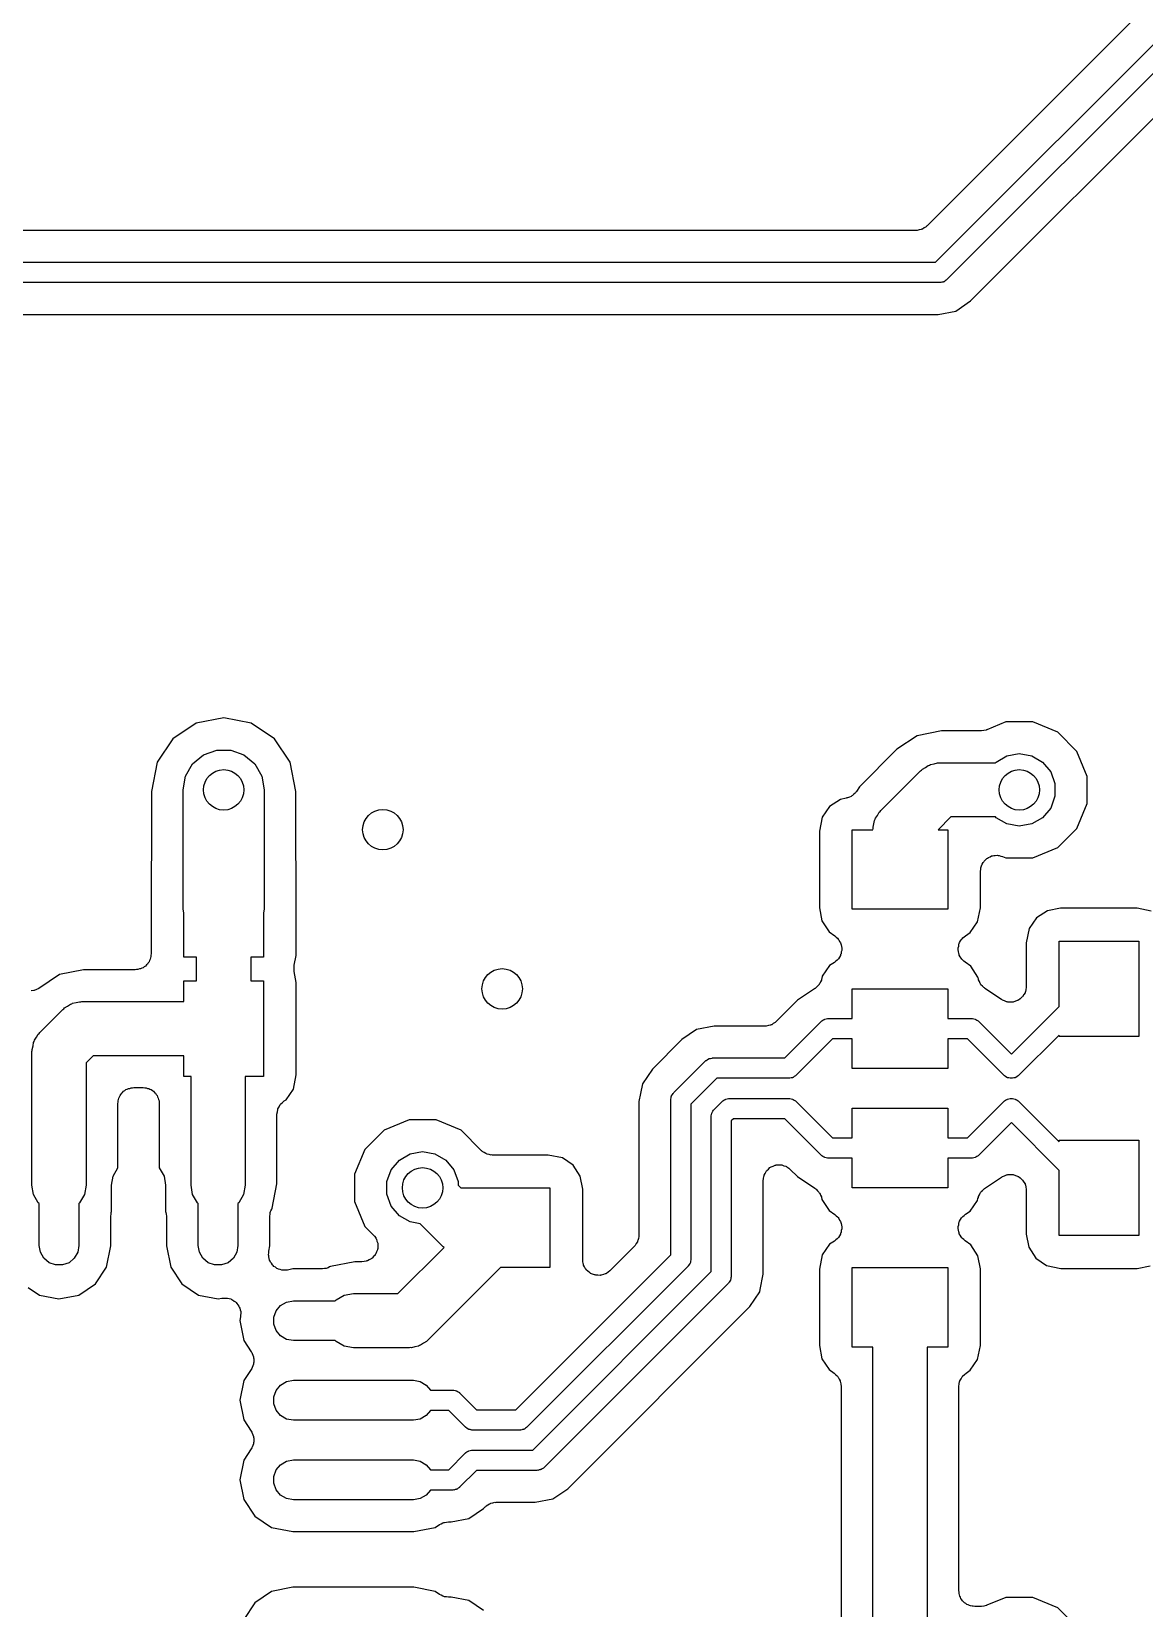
# Model space of a CAD drawing. Extents: x 85 to 210, y -138 to -65.
# Drawn here: x 155.04 to 162.04, y -122.14 to -112.24 of the extents above; entities that cross this region are included whole.
import ezdxf

# ---------------------------------------------------------------- set-up
doc = ezdxf.new("R2010")
doc.units = 0
doc.header["$MEASUREMENT"] = 0
doc.layers.add('BLACK', color=7, linetype='CONTINUOUS')

msp = doc.modelspace()

# ---------------------------------------------------------------- linework, layer by layer
at = {"layer": 'Black'}
for p, q in [((160.724, -113.686), (166.205, -108.205)), ((166.276, -108.313), (160.795, -113.795)), ((160.943, -113.929), (166.33, -108.543)), ((165.451, -108.677), (160.67, -113.457)), ((160.599, -113.486), (140.01, -113.486)), ((160.604, -113.486), (160.599, -113.486)), ((160.608, -113.486), (160.604, -113.486)), ((160.621, -113.483), (160.608, -113.486)), ((160.634, -113.48), (160.621, -113.483)), ((160.637, -113.478), (160.634, -113.48)), ((160.642, -113.477), (160.637, -113.478)), ((160.652, -113.47), (160.642, -113.477)), ((160.664, -113.463), (160.652, -113.47)), ((160.667, -113.46), (160.664, -113.463)), ((160.67, -113.457), (160.667, -113.46)), ((140, -113.686), (160.724, -113.686)), ((160.75, -113.813), (140.026, -113.813)), ((160.753, -113.813), (160.75, -113.813)), ((160.756, -113.813), (160.753, -113.813)), ((160.764, -113.811), (160.756, -113.813)), ((160.772, -113.81), (160.764, -113.811)), ((160.774, -113.808), (160.772, -113.81)), ((160.777, -113.808), (160.774, -113.808)), ((160.784, -113.803), (160.777, -113.808)), ((160.791, -113.799), (160.784, -113.803)), ((160.793, -113.797), (160.791, -113.799)), ((160.795, -113.795), (160.793, -113.797)), ((160.74, -114.013), (160.85, -113.992)), ((160.85, -113.992), (160.943, -113.929)), ((140.151, -114.013), (160.74, -114.013)), ((156.077, -116.582), (155.93, -116.68)), ((156.25, -116.548), (156.077, -116.582)), ((156.423, -116.582), (156.25, -116.548)), ((156.57, -116.68), (156.423, -116.582)), ((161.165, -116.573), (161.046, -116.622)), ((161.335, -116.573), (161.165, -116.573)), ((161.492, -116.638), (161.335, -116.573)), ((155.93, -116.68), (155.832, -116.827)), ((156.668, -116.827), (156.57, -116.68)), ((160.609, -116.66), (160.481, -116.745)), ((160.76, -116.63), (160.609, -116.66)), ((161.007, -116.63), (160.76, -116.63)), ((161.01, -116.63), (161.007, -116.63)), ((161.012, -116.63), (161.01, -116.63)), ((161.027, -116.627), (161.012, -116.63)), ((161.042, -116.624), (161.027, -116.627)), ((161.044, -116.623), (161.042, -116.624)), ((161.046, -116.622), (161.044, -116.623)), ((161.612, -116.758), (161.492, -116.638)), ((156.055, -116.837), (156.123, -116.78)), ((156.123, -116.78), (156.206, -116.75)), ((156.206, -116.75), (156.294, -116.75)), ((156.294, -116.75), (156.377, -116.78)), ((156.377, -116.78), (156.445, -116.837)), ((160.481, -116.745), (160.245, -116.981)), ((161.172, -116.786), (161.25, -116.772)), ((161.25, -116.772), (161.328, -116.786)), ((161.677, -116.915), (161.612, -116.758)), ((155.832, -116.827), (155.796, -117.01)), ((156.011, -116.913), (156.055, -116.837)), ((156.445, -116.837), (156.489, -116.913)), ((156.704, -117.01), (156.668, -116.827)), ((160.38, -117.13), (160.63, -116.88)), ((160.63, -116.88), (160.636, -116.876)), ((160.636, -116.876), (160.641, -116.87)), ((160.641, -116.87), (160.66, -116.859)), ((160.66, -116.859), (160.678, -116.846)), ((160.678, -116.846), (160.685, -116.844)), ((160.685, -116.844), (160.692, -116.84)), ((160.692, -116.84), (160.714, -116.836)), ((160.714, -116.836), (160.735, -116.831)), ((160.735, -116.831), (160.743, -116.831)), ((160.743, -116.831), (160.75, -116.83)), ((160.75, -116.83), (161.1, -116.83)), ((161.1, -116.83), (161.104, -116.825)), ((161.104, -116.825), (161.172, -116.786)), ((161.328, -116.786), (161.396, -116.825)), ((161.396, -116.825), (161.447, -116.886)), ((155.996, -117), (156.011, -116.913)), ((156.489, -116.913), (156.504, -117)), ((160.245, -116.981), (160.226, -117.01)), ((161.447, -116.886), (161.474, -116.96)), ((161.474, -116.96), (161.474, -117.04)), ((161.677, -117.085), (161.677, -116.915)), ((155.796, -117.01), (155.796, -117.441)), ((155.996, -117.75), (155.996, -117)), ((156.504, -117), (156.504, -117.75)), ((156.704, -117.44), (156.704, -117.01)), ((160.127, -117.06), (160.058, -117.104)), ((160.161, -117.053), (160.127, -117.06)), ((160.166, -117.051), (160.161, -117.053)), ((160.171, -117.051), (160.166, -117.051)), ((160.182, -117.045), (160.171, -117.051)), ((160.194, -117.041), (160.182, -117.045)), ((160.198, -117.038), (160.194, -117.041)), ((160.202, -117.036), (160.198, -117.038)), ((160.211, -117.026), (160.202, -117.036)), ((160.22, -117.018), (160.211, -117.026)), ((160.223, -117.014), (160.22, -117.018)), ((160.226, -117.01), (160.223, -117.014)), ((161.474, -117.04), (161.447, -117.114)), ((160.012, -117.171), (159.994, -117.26)), ((160.058, -117.104), (160.012, -117.171)), ((160.344, -117.185), (160.346, -117.178)), ((160.346, -117.178), (160.359, -117.16)), ((160.359, -117.16), (160.37, -117.141)), ((160.37, -117.141), (160.376, -117.136)), ((160.376, -117.136), (160.38, -117.13)), ((160.82, -117.17), (160.74, -117.25)), ((161.1, -117.17), (160.82, -117.17)), ((161.104, -117.175), (161.1, -117.17)), ((161.172, -117.214), (161.104, -117.175)), ((161.396, -117.175), (161.328, -117.214)), ((161.447, -117.114), (161.396, -117.175)), ((161.612, -117.242), (161.677, -117.085)), ((159.994, -117.26), (159.994, -117.741)), ((160.2, -117.75), (160.2, -117.25)), ((160.2, -117.25), (160.33, -117.25)), ((160.33, -117.25), (160.331, -117.243)), ((160.331, -117.235), (160.336, -117.214)), ((160.331, -117.243), (160.331, -117.235)), ((160.336, -117.214), (160.34, -117.192)), ((160.34, -117.192), (160.344, -117.185)), ((160.74, -117.25), (160.8, -117.25)), ((160.8, -117.25), (160.8, -117.75)), ((161.25, -117.228), (161.172, -117.214)), ((161.328, -117.214), (161.25, -117.228)), ((161.492, -117.362), (161.612, -117.242)), ((161.335, -117.427), (161.492, -117.362)), ((155.796, -117.441), (155.794, -117.451)), ((155.794, -117.451), (155.794, -117.456)), ((155.794, -117.456), (155.794, -118.03)), ((156.706, -117.449), (156.704, -117.44)), ((156.706, -117.459), (156.706, -117.449)), ((156.706, -118.04), (156.706, -117.459)), ((156.706, -117.459), (156.706, -117.459)), ((161.011, -117.483), (161.012, -117.477)), ((161.012, -117.477), (161.017, -117.467)), ((161.017, -117.467), (161.022, -117.457)), ((161.022, -117.457), (161.026, -117.452)), ((161.026, -117.452), (161.029, -117.447)), ((161.029, -117.447), (161.038, -117.439)), ((161.038, -117.439), (161.045, -117.431)), ((161.045, -117.431), (161.051, -117.428)), ((161.051, -117.428), (161.056, -117.424)), ((161.056, -117.424), (161.066, -117.42)), ((161.066, -117.42), (161.076, -117.415)), ((161.076, -117.415), (161.082, -117.415)), ((161.082, -117.415), (161.089, -117.412)), ((161.089, -117.412), (161.099, -117.412)), ((161.099, -117.412), (161.11, -117.411)), ((161.11, -117.411), (161.117, -117.412)), ((161.117, -117.412), (161.123, -117.412)), ((161.123, -117.412), (161.134, -117.416)), ((161.134, -117.416), (161.144, -117.418)), ((161.144, -117.418), (161.165, -117.427)), ((161.165, -117.427), (161.335, -117.427)), ((161.006, -117.511), (161.008, -117.5)), ((161.006, -117.74), (161.006, -117.511)), ((161.008, -117.489), (161.011, -117.483)), ((161.008, -117.5), (161.008, -117.489)), ((156, -117.773), (155.996, -117.75)), ((156, -118.05), (156, -117.773)), ((156.504, -117.75), (156.5, -117.773)), ((156.5, -117.773), (156.5, -118.05)), ((159.994, -117.741), (160.01, -117.823)), ((160.8, -117.75), (160.2, -117.75)), ((160.988, -117.829), (161.006, -117.74)), ((161.427, -117.76), (161.358, -117.804)), ((161.509, -117.744), (161.427, -117.76)), ((161.99, -117.744), (161.509, -117.744)), ((162.079, -117.762), (161.99, -117.744)), ((160.01, -117.823), (160.054, -117.892)), ((160.942, -117.896), (160.988, -117.829)), ((161.312, -117.871), (161.294, -117.96)), ((161.358, -117.804), (161.312, -117.871)), ((160.054, -117.892), (160.091, -117.917)), ((160.091, -117.917), (160.099, -117.925)), ((160.099, -117.925), (160.108, -117.932)), ((160.108, -117.932), (160.111, -117.937)), ((160.111, -117.937), (160.116, -117.942)), ((160.116, -117.942), (160.121, -117.952)), ((160.121, -117.952), (160.127, -117.961)), ((160.127, -117.961), (160.128, -117.967)), ((160.128, -117.967), (160.131, -117.973)), ((160.131, -117.973), (160.132, -117.984)), ((160.869, -117.982), (160.87, -117.97)), ((160.87, -117.97), (160.873, -117.965)), ((160.873, -117.965), (160.874, -117.959)), ((160.874, -117.959), (160.881, -117.949)), ((160.881, -117.949), (160.886, -117.939)), ((160.886, -117.939), (160.89, -117.935)), ((160.89, -117.935), (160.894, -117.93)), ((160.894, -117.93), (160.903, -117.924)), ((160.903, -117.924), (160.911, -117.916)), ((160.911, -117.916), (160.942, -117.896)), ((161.294, -117.96), (161.294, -118.234)), ((161.5, -118.36), (161.5, -117.95)), ((161.5, -117.95), (162, -117.95)), ((162, -117.95), (162, -118.55)), ((155.784, -118.072), (155.781, -118.08)), ((155.788, -118.064), (155.784, -118.072)), ((155.79, -118.056), (155.788, -118.064)), ((155.793, -118.047), (155.79, -118.056)), ((155.794, -118.03), (155.793, -118.039)), ((155.793, -118.039), (155.793, -118.047)), ((156.08, -118.05), (156, -118.05)), ((156.08, -118.2), (156.08, -118.05)), ((156.5, -118.05), (156.42, -118.05)), ((156.42, -118.05), (156.42, -118.2)), ((156.693, -118.102), (156.706, -118.04)), ((160.106, -118.07), (160.097, -118.076)), ((160.11, -118.065), (160.106, -118.07)), ((160.114, -118.061), (160.11, -118.065)), ((160.119, -118.051), (160.114, -118.061)), ((160.126, -118.041), (160.119, -118.051)), ((160.127, -118.035), (160.126, -118.041)), ((160.13, -118.03), (160.127, -118.035)), ((160.131, -118.018), (160.13, -118.03)), ((160.134, -118.008), (160.131, -118.018)), ((160.132, -117.984), (160.134, -117.995)), ((160.134, -117.995), (160.134, -118.001)), ((160.134, -118.001), (160.134, -118.008)), ((160.866, -117.992), (160.869, -117.982)), ((160.866, -117.999), (160.866, -117.992)), ((160.866, -118.005), (160.866, -117.999)), ((160.868, -118.016), (160.866, -118.005)), ((160.869, -118.027), (160.868, -118.016)), ((160.872, -118.033), (160.869, -118.027)), ((160.873, -118.039), (160.872, -118.033)), ((160.879, -118.048), (160.873, -118.039)), ((160.884, -118.058), (160.879, -118.048)), ((160.889, -118.063), (160.884, -118.058)), ((160.892, -118.068), (160.889, -118.063)), ((160.901, -118.075), (160.892, -118.068)), ((155.219, -118.16), (155.088, -118.247)), ((155.369, -118.13), (155.219, -118.16)), ((155.694, -118.13), (155.369, -118.13)), ((155.703, -118.128), (155.694, -118.13)), ((155.711, -118.128), (155.703, -118.128)), ((155.72, -118.125), (155.711, -118.128)), ((155.728, -118.124), (155.72, -118.125)), ((155.736, -118.12), (155.728, -118.124)), ((155.744, -118.117), (155.736, -118.12)), ((155.751, -118.111), (155.744, -118.117)), ((155.758, -118.107), (155.751, -118.111)), ((155.764, -118.1), (155.758, -118.107)), ((155.771, -118.094), (155.764, -118.1)), ((155.775, -118.087), (155.771, -118.094)), ((155.781, -118.08), (155.775, -118.087)), ((156.692, -118.137), (156.693, -118.122)), ((156.693, -118.139), (156.692, -118.137)), ((156.693, -118.104), (156.693, -118.102)), ((156.693, -118.106), (156.693, -118.104)), ((156.693, -118.122), (156.693, -118.106)), ((156.693, -118.141), (156.693, -118.139)), ((156.706, -118.209), (156.693, -118.141)), ((160.012, -118.171), (160.01, -118.184)), ((160.058, -118.104), (160.012, -118.171)), ((160.089, -118.084), (160.058, -118.104)), ((160.097, -118.076), (160.089, -118.084)), ((160.909, -118.083), (160.901, -118.075)), ((160.946, -118.108), (160.909, -118.083)), ((160.99, -118.177), (160.946, -118.108)), ((155.057, -118.261), (155.04, -118.262)), ((155.058, -118.261), (155.057, -118.261)), ((155.059, -118.26), (155.058, -118.261)), ((155.073, -118.254), (155.059, -118.26)), ((155.088, -118.247), (155.073, -118.254)), ((156, -118.33), (156, -118.2)), ((156, -118.2), (156.08, -118.2)), ((156.42, -118.2), (156.5, -118.2)), ((156.5, -118.2), (156.5, -118.8)), ((156.706, -118.79), (156.706, -118.209)), ((159.963, -118.25), (159.857, -118.321)), ((159.964, -118.249), (159.963, -118.25)), ((159.963, -118.25), (159.963, -118.25)), ((159.966, -118.247), (159.964, -118.249)), ((159.969, -118.245), (159.966, -118.247)), ((159.974, -118.242), (159.969, -118.245)), ((159.981, -118.234), (159.974, -118.242)), ((159.989, -118.227), (159.981, -118.234)), ((159.991, -118.224), (159.989, -118.227)), ((159.992, -118.223), (159.991, -118.224)), ((159.993, -118.221), (159.992, -118.223)), ((159.997, -118.216), (159.993, -118.221)), ((160.001, -118.206), (159.997, -118.216)), ((160.006, -118.196), (160.001, -118.206)), ((160.007, -118.192), (160.006, -118.196)), ((160.01, -118.184), (160.007, -118.19)), ((160.007, -118.19), (160.007, -118.191)), ((160.007, -118.191), (160.007, -118.192)), ((160.007, -118.192), (160.007, -118.192)), ((160.2, -118.436), (160.2, -118.25)), ((160.2, -118.25), (160.8, -118.25)), ((160.8, -118.25), (160.8, -118.436)), ((160.992, -118.183), (160.99, -118.177)), ((160.993, -118.188), (160.992, -118.183)), ((160.994, -118.193), (160.993, -118.188)), ((160.999, -118.204), (160.994, -118.193)), ((161.004, -118.216), (160.999, -118.204)), ((161.007, -118.219), (161.004, -118.216)), ((161.009, -118.224), (161.007, -118.219)), ((161.018, -118.232), (161.009, -118.224)), ((161.026, -118.242), (161.018, -118.232)), ((161.031, -118.244), (161.026, -118.242)), ((161.034, -118.248), (161.031, -118.244)), ((161.139, -118.317), (161.034, -118.248)), ((161.288, -118.269), (161.286, -118.271)), ((161.286, -118.271), (161.286, -118.275)), ((161.291, -118.255), (161.288, -118.269)), ((161.294, -118.241), (161.291, -118.255)), ((161.294, -118.234), (161.294, -118.238)), ((161.294, -118.238), (161.294, -118.241)), ((155.245, -118.376), (155.25, -118.37)), ((155.25, -118.37), (155.269, -118.359)), ((155.269, -118.359), (155.288, -118.346)), ((155.288, -118.346), (155.295, -118.344)), ((155.295, -118.344), (155.301, -118.34)), ((155.301, -118.34), (155.323, -118.336)), ((155.323, -118.336), (155.345, -118.331)), ((155.345, -118.331), (155.352, -118.331)), ((155.352, -118.331), (155.359, -118.33)), ((155.359, -118.33), (155.66, -118.33)), ((155.66, -118.33), (156, -118.33)), ((159.857, -118.321), (159.722, -118.455)), ((161.142, -118.319), (161.139, -118.317)), ((161.144, -118.321), (161.142, -118.319)), ((161.157, -118.326), (161.144, -118.321)), ((161.17, -118.331), (161.157, -118.326)), ((161.174, -118.332), (161.17, -118.331)), ((161.177, -118.333), (161.174, -118.332)), ((161.191, -118.333), (161.177, -118.333)), ((161.205, -118.334), (161.191, -118.333)), ((161.2, -118.66), (161.5, -118.36)), ((161.208, -118.333), (161.205, -118.334)), ((161.211, -118.333), (161.208, -118.333)), ((161.225, -118.328), (161.211, -118.333)), ((161.238, -118.324), (161.225, -118.328)), ((161.241, -118.322), (161.238, -118.324)), ((161.244, -118.321), (161.241, -118.322)), ((161.255, -118.312), (161.244, -118.321)), ((161.266, -118.303), (161.255, -118.312)), ((161.268, -118.301), (161.266, -118.303)), ((161.271, -118.299), (161.268, -118.301)), ((161.278, -118.286), (161.271, -118.299)), ((161.286, -118.275), (161.278, -118.286)), ((155.095, -118.524), (155.239, -118.38)), ((155.239, -118.38), (155.245, -118.376)), ((159.704, -118.468), (159.694, -118.475)), ((159.716, -118.461), (159.704, -118.468)), ((159.719, -118.458), (159.716, -118.461)), ((159.722, -118.455), (159.719, -118.458)), ((159.776, -118.684), (160.005, -118.455)), ((160.005, -118.455), (160.007, -118.453)), ((160.007, -118.453), (160.009, -118.451)), ((160.009, -118.451), (160.016, -118.447)), ((160.016, -118.447), (160.023, -118.442)), ((160.023, -118.442), (160.026, -118.442)), ((160.026, -118.442), (160.028, -118.44)), ((160.028, -118.44), (160.036, -118.439)), ((160.036, -118.439), (160.044, -118.437)), ((160.044, -118.437), (160.047, -118.437)), ((160.047, -118.437), (160.05, -118.436)), ((160.05, -118.436), (160.2, -118.436)), ((160.8, -118.436), (160.95, -118.436)), ((160.95, -118.436), (160.953, -118.437)), ((160.953, -118.437), (160.956, -118.437)), ((160.956, -118.437), (160.964, -118.439)), ((160.964, -118.439), (160.972, -118.44)), ((160.972, -118.44), (160.974, -118.442)), ((160.974, -118.442), (160.977, -118.442)), ((160.977, -118.442), (160.984, -118.447)), ((160.984, -118.447), (160.991, -118.451)), ((160.991, -118.451), (160.993, -118.453)), ((160.993, -118.453), (160.995, -118.455)), ((160.995, -118.455), (161.2, -118.66)), ((155.061, -118.573), (155.074, -118.554)), ((155.074, -118.554), (155.085, -118.535)), ((155.085, -118.535), (155.091, -118.53)), ((155.091, -118.53), (155.095, -118.524)), ((159.222, -118.506), (159.129, -118.569)), ((159.332, -118.484), (159.222, -118.506)), ((159.651, -118.484), (159.332, -118.484)), ((159.656, -118.484), (159.651, -118.484)), ((159.66, -118.484), (159.656, -118.484)), ((159.673, -118.481), (159.66, -118.484)), ((159.686, -118.478), (159.673, -118.481)), ((159.689, -118.476), (159.686, -118.478)), ((159.694, -118.475), (159.689, -118.476)), ((160.076, -118.563), (159.847, -118.793)), ((160.2, -118.563), (160.076, -118.563)), ((160.2, -118.75), (160.2, -118.563)), ((160.924, -118.563), (160.8, -118.563)), ((160.8, -118.563), (160.8, -118.75)), ((161.153, -118.793), (160.924, -118.563)), ((161.5, -118.54), (161.247, -118.793)), ((161.5, -118.55), (161.5, -118.54)), ((162, -118.55), (161.5, -118.55)), ((155.045, -118.644), (155.046, -118.637)), ((155.045, -119.484), (155.045, -118.644)), ((155.046, -118.63), (155.052, -118.608)), ((155.046, -118.637), (155.046, -118.63)), ((155.052, -118.608), (155.055, -118.586)), ((155.055, -118.586), (155.059, -118.58)), ((155.059, -118.58), (155.061, -118.573)), ((159.129, -118.569), (158.944, -118.754)), ((155.43, -118.67), (155.385, -118.715)), ((155.385, -118.715), (155.385, -119.484)), ((155.66, -118.67), (155.43, -118.67)), ((156, -118.67), (155.66, -118.67)), ((156, -118.8), (156, -118.67)), ((158.944, -118.754), (158.881, -118.847)), ((159.078, -118.902), (159.277, -118.703)), ((159.277, -118.703), (159.28, -118.701)), ((159.28, -118.701), (159.282, -118.699)), ((159.282, -118.699), (159.289, -118.695)), ((159.289, -118.695), (159.296, -118.69)), ((159.296, -118.69), (159.298, -118.69)), ((159.298, -118.69), (159.301, -118.688)), ((159.301, -118.688), (159.309, -118.687)), ((159.309, -118.687), (159.317, -118.685)), ((159.317, -118.685), (159.32, -118.685)), ((159.32, -118.685), (159.322, -118.684)), ((159.322, -118.684), (159.776, -118.684)), ((160.8, -118.75), (160.2, -118.75)), ((156.045, -118.8), (156, -118.8)), ((156.045, -119.484), (156.045, -118.8)), ((156.5, -118.8), (156.385, -118.8)), ((156.385, -118.8), (156.385, -119.484)), ((156.688, -118.879), (156.706, -118.79)), ((158.881, -118.847), (158.869, -118.908)), ((159.349, -118.811), (159.186, -118.974)), ((159.802, -118.811), (159.349, -118.811)), ((159.805, -118.811), (159.802, -118.811)), ((159.808, -118.811), (159.805, -118.811)), ((159.816, -118.809), (159.808, -118.811)), ((159.824, -118.808), (159.816, -118.809)), ((159.826, -118.806), (159.824, -118.808)), ((159.829, -118.806), (159.826, -118.806)), ((159.836, -118.801), (159.829, -118.806)), ((159.843, -118.797), (159.836, -118.801)), ((159.845, -118.795), (159.843, -118.797)), ((159.847, -118.793), (159.845, -118.795)), ((161.155, -118.795), (161.153, -118.793)), ((161.157, -118.797), (161.155, -118.795)), ((161.164, -118.801), (161.157, -118.797)), ((161.171, -118.806), (161.164, -118.801)), ((161.174, -118.806), (161.171, -118.806)), ((161.176, -118.808), (161.174, -118.806)), ((161.184, -118.809), (161.176, -118.808)), ((161.192, -118.811), (161.184, -118.809)), ((161.195, -118.811), (161.192, -118.811)), ((161.198, -118.811), (161.195, -118.811)), ((161.202, -118.811), (161.198, -118.811)), ((161.205, -118.811), (161.202, -118.811)), ((161.208, -118.811), (161.205, -118.811)), ((161.216, -118.809), (161.208, -118.811)), ((161.224, -118.808), (161.216, -118.809)), ((161.226, -118.806), (161.224, -118.808)), ((161.229, -118.806), (161.226, -118.806)), ((161.236, -118.801), (161.229, -118.806)), ((161.243, -118.797), (161.236, -118.801)), ((161.245, -118.795), (161.243, -118.797)), ((161.247, -118.793), (161.245, -118.795)), ((155.585, -118.97), (155.587, -118.961)), ((155.587, -118.953), (155.59, -118.944)), ((155.587, -118.961), (155.587, -118.953)), ((155.59, -118.944), (155.591, -118.936)), ((155.591, -118.936), (155.596, -118.928)), ((155.596, -118.928), (155.599, -118.92)), ((155.599, -118.92), (155.604, -118.913)), ((155.604, -118.913), (155.609, -118.906)), ((155.609, -118.906), (155.615, -118.9)), ((155.615, -118.9), (155.621, -118.893)), ((155.621, -118.893), (155.628, -118.889)), ((155.628, -118.889), (155.635, -118.883)), ((155.635, -118.883), (155.643, -118.88)), ((155.643, -118.88), (155.651, -118.876)), ((155.651, -118.876), (155.66, -118.875)), ((155.66, -118.875), (155.668, -118.872)), ((155.668, -118.872), (155.677, -118.872)), ((155.677, -118.872), (155.685, -118.87)), ((155.685, -118.87), (155.745, -118.87)), ((155.745, -118.87), (155.754, -118.872)), ((155.754, -118.872), (155.762, -118.872)), ((155.762, -118.872), (155.771, -118.875)), ((155.771, -118.875), (155.779, -118.876)), ((155.779, -118.876), (155.787, -118.88)), ((155.787, -118.88), (155.795, -118.883)), ((155.795, -118.883), (155.802, -118.889)), ((155.802, -118.889), (155.809, -118.893)), ((155.809, -118.893), (155.815, -118.9)), ((155.815, -118.9), (155.822, -118.906)), ((155.822, -118.906), (155.826, -118.913)), ((155.826, -118.913), (155.832, -118.92)), ((155.832, -118.92), (155.835, -118.928)), ((155.835, -118.928), (155.839, -118.936)), ((155.839, -118.936), (155.841, -118.944)), ((155.841, -118.944), (155.844, -118.953)), ((155.844, -118.953), (155.844, -118.961)), ((155.844, -118.961), (155.845, -118.97)), ((156.609, -118.973), (156.62, -118.963)), ((156.62, -118.963), (156.631, -118.953)), ((156.631, -118.953), (156.642, -118.946)), ((156.642, -118.946), (156.688, -118.879)), ((158.869, -118.908), (158.859, -118.957)), ((158.859, -118.957), (158.859, -119.797)), ((159.059, -118.947), (159.06, -118.945)), ((159.059, -119.921), (159.059, -118.947)), ((159.06, -118.942), (159.062, -118.934)), ((159.06, -118.945), (159.06, -118.942)), ((159.062, -118.934), (159.063, -118.926)), ((159.063, -118.926), (159.065, -118.923)), ((159.065, -118.921), (159.07, -118.914)), ((159.065, -118.923), (159.065, -118.921)), ((159.07, -118.914), (159.074, -118.907)), ((159.074, -118.907), (159.076, -118.905)), ((159.076, -118.905), (159.078, -118.902)), ((159.332, -119.008), (159.383, -118.957)), ((159.383, -118.957), (159.385, -118.955)), ((159.385, -118.955), (159.387, -118.953)), ((159.387, -118.953), (159.394, -118.949)), ((159.394, -118.949), (159.401, -118.944)), ((159.401, -118.944), (159.403, -118.944)), ((159.403, -118.944), (159.406, -118.942)), ((159.406, -118.942), (159.414, -118.941)), ((159.414, -118.941), (159.422, -118.939)), ((159.422, -118.939), (159.425, -118.939)), ((159.425, -118.939), (159.428, -118.938)), ((159.428, -118.938), (159.802, -118.938)), ((159.802, -118.938), (159.805, -118.939)), ((159.805, -118.939), (159.808, -118.939)), ((159.808, -118.939), (159.816, -118.941)), ((159.816, -118.941), (159.824, -118.942)), ((159.824, -118.942), (159.826, -118.944)), ((159.826, -118.944), (159.829, -118.944)), ((159.829, -118.944), (159.836, -118.949)), ((159.836, -118.949), (159.843, -118.953)), ((159.843, -118.953), (159.845, -118.955)), ((159.845, -118.955), (159.847, -118.957)), ((159.847, -118.957), (160.076, -119.186)), ((160.924, -119.186), (161.153, -118.957)), ((161.153, -118.957), (161.155, -118.955)), ((161.155, -118.955), (161.157, -118.953)), ((161.157, -118.953), (161.164, -118.949)), ((161.164, -118.949), (161.171, -118.944)), ((161.171, -118.944), (161.174, -118.944)), ((161.174, -118.944), (161.176, -118.942)), ((161.176, -118.942), (161.184, -118.941)), ((161.184, -118.941), (161.192, -118.939)), ((161.192, -118.939), (161.195, -118.939)), ((161.195, -118.939), (161.198, -118.938)), ((161.198, -118.938), (161.202, -118.938)), ((161.202, -118.938), (161.205, -118.939)), ((161.205, -118.939), (161.208, -118.939)), ((161.208, -118.939), (161.216, -118.941)), ((161.216, -118.941), (161.224, -118.942)), ((161.224, -118.942), (161.226, -118.944)), ((161.226, -118.944), (161.229, -118.944)), ((161.229, -118.944), (161.236, -118.949)), ((161.236, -118.949), (161.243, -118.953)), ((161.243, -118.953), (161.245, -118.955)), ((161.245, -118.955), (161.247, -118.957)), ((161.247, -118.957), (161.5, -119.21)), ((155.585, -119.375), (155.585, -118.97)), ((155.845, -118.97), (155.845, -119.375)), ((156.585, -119.037), (156.588, -119.023)), ((156.585, -119.475), (156.585, -119.037)), ((156.588, -119.023), (156.59, -119.008)), ((156.59, -119.008), (156.591, -119.006)), ((156.591, -119.003), (156.599, -118.99)), ((156.591, -119.006), (156.591, -119.003)), ((156.599, -118.99), (156.606, -118.977)), ((156.606, -118.977), (156.607, -118.975)), ((156.607, -118.975), (156.609, -118.973)), ((159.186, -118.974), (159.186, -119.947)), ((159.314, -119.047), (159.316, -119.039)), ((159.314, -119.05), (159.314, -119.047)), ((159.314, -119.053), (159.314, -119.05)), ((159.314, -120.026), (159.314, -119.053)), ((159.316, -119.039), (159.317, -119.031)), ((159.317, -119.031), (159.319, -119.028)), ((159.319, -119.026), (159.324, -119.019)), ((159.319, -119.028), (159.319, -119.026)), ((159.324, -119.019), (159.328, -119.012)), ((159.328, -119.012), (159.33, -119.01)), ((159.33, -119.01), (159.332, -119.008)), ((160.2, -119.186), (160.2, -119)), ((160.2, -119), (160.8, -119)), ((160.8, -119), (160.8, -119.186)), ((157.258, -119.138), (157.138, -119.258)), ((157.415, -119.073), (157.258, -119.138)), ((157.585, -119.073), (157.415, -119.073)), ((157.742, -119.138), (157.585, -119.073)), ((157.869, -119.265), (157.742, -119.138)), ((159.454, -119.066), (159.44, -119.079)), ((159.44, -119.079), (159.44, -120.053)), ((159.776, -119.066), (159.454, -119.066)), ((160.005, -119.295), (159.776, -119.066)), ((161.2, -119.09), (160.995, -119.295)), ((161.5, -119.39), (161.2, -119.09)), ((157.138, -119.258), (157.073, -119.415)), ((160.076, -119.186), (160.2, -119.186)), ((160.8, -119.186), (160.924, -119.186)), ((161.5, -119.21), (161.5, -119.2)), ((161.5, -119.2), (162, -119.2)), ((162, -119.2), (162, -119.8)), ((157.303, -119.386), (157.354, -119.325)), ((157.354, -119.325), (157.422, -119.286)), ((157.422, -119.286), (157.5, -119.272)), ((157.5, -119.272), (157.578, -119.286)), ((157.578, -119.286), (157.646, -119.325)), ((157.646, -119.325), (157.697, -119.386)), ((157.872, -119.267), (157.869, -119.265)), ((157.875, -119.271), (157.872, -119.267)), ((157.886, -119.277), (157.875, -119.271)), ((157.897, -119.285), (157.886, -119.277)), ((157.901, -119.286), (157.897, -119.285)), ((157.905, -119.288), (157.901, -119.286)), ((157.918, -119.29), (157.905, -119.288)), ((157.93, -119.294), (157.918, -119.29)), ((157.935, -119.293), (157.93, -119.294)), ((157.939, -119.294), (157.935, -119.293)), ((158.29, -119.294), (157.939, -119.294)), ((158.379, -119.312), (158.29, -119.294)), ((158.446, -119.358), (158.379, -119.312)), ((158.49, -119.427), (158.446, -119.358)), ((159.703, -119.363), (159.715, -119.358)), ((159.715, -119.358), (159.719, -119.358)), ((159.719, -119.358), (159.723, -119.356)), ((159.723, -119.356), (159.736, -119.356)), ((159.736, -119.356), (159.749, -119.355)), ((159.749, -119.355), (159.753, -119.356)), ((159.753, -119.356), (159.758, -119.356)), ((159.758, -119.356), (159.77, -119.361)), ((159.77, -119.361), (159.783, -119.364)), ((160.007, -119.297), (160.005, -119.295)), ((160.009, -119.299), (160.007, -119.297)), ((160.016, -119.303), (160.009, -119.299)), ((160.023, -119.308), (160.016, -119.303)), ((160.026, -119.308), (160.023, -119.308)), ((160.028, -119.31), (160.026, -119.308)), ((160.036, -119.311), (160.028, -119.31)), ((160.044, -119.313), (160.036, -119.311)), ((160.047, -119.313), (160.044, -119.313)), ((160.05, -119.313), (160.047, -119.313)), ((160.2, -119.313), (160.05, -119.313)), ((160.2, -119.5), (160.2, -119.313)), ((160.95, -119.313), (160.8, -119.313)), ((160.8, -119.313), (160.8, -119.5)), ((160.953, -119.313), (160.95, -119.313)), ((160.956, -119.313), (160.953, -119.313)), ((160.964, -119.311), (160.956, -119.313)), ((160.972, -119.31), (160.964, -119.311)), ((160.974, -119.308), (160.972, -119.31)), ((160.977, -119.308), (160.974, -119.308)), ((160.984, -119.303), (160.977, -119.308)), ((160.991, -119.299), (160.984, -119.303)), ((160.993, -119.297), (160.991, -119.299)), ((160.995, -119.295), (160.993, -119.297)), ((155.545, -119.484), (155.555, -119.426)), ((155.555, -119.426), (155.585, -119.375)), ((155.585, -119.375), (155.585, -119.375)), ((155.845, -119.375), (155.845, -119.375)), ((155.845, -119.375), (155.875, -119.426)), ((155.875, -119.426), (155.885, -119.484)), ((157.073, -119.415), (157.073, -119.585)), ((157.276, -119.46), (157.303, -119.386)), ((157.276, -119.54), (157.276, -119.46)), ((157.697, -119.386), (157.724, -119.46)), ((157.724, -119.46), (157.724, -119.484)), ((158.506, -119.509), (158.49, -119.427)), ((159.641, -119.455), (159.643, -119.442)), ((159.641, -120.043), (159.641, -119.455)), ((159.643, -119.442), (159.644, -119.429)), ((159.644, -119.429), (159.646, -119.425)), ((159.646, -119.425), (159.647, -119.42)), ((159.647, -119.42), (159.653, -119.409)), ((159.653, -119.409), (159.659, -119.397)), ((159.659, -119.397), (159.662, -119.394)), ((159.662, -119.394), (159.664, -119.39)), ((159.664, -119.39), (159.674, -119.382)), ((159.674, -119.382), (159.683, -119.373)), ((159.683, -119.373), (159.687, -119.371)), ((159.687, -119.371), (159.69, -119.368)), ((159.69, -119.368), (159.703, -119.363)), ((159.783, -119.364), (159.786, -119.366)), ((159.786, -119.366), (159.79, -119.368)), ((159.79, -119.368), (159.801, -119.376)), ((159.801, -119.376), (159.811, -119.384)), ((159.811, -119.384), (159.857, -119.429)), ((159.857, -119.429), (159.966, -119.502)), ((161.037, -119.5), (161.139, -119.433)), ((161.139, -119.433), (161.142, -119.431)), ((161.142, -119.431), (161.144, -119.429)), ((161.144, -119.429), (161.157, -119.424)), ((161.157, -119.424), (161.17, -119.419)), ((161.17, -119.419), (161.174, -119.418)), ((161.174, -119.418), (161.177, -119.417)), ((161.177, -119.417), (161.191, -119.417)), ((161.191, -119.417), (161.205, -119.416)), ((161.205, -119.416), (161.208, -119.417)), ((161.208, -119.417), (161.211, -119.417)), ((161.211, -119.417), (161.225, -119.422)), ((161.225, -119.422), (161.238, -119.426)), ((161.238, -119.426), (161.241, -119.428)), ((161.241, -119.428), (161.244, -119.429)), ((161.244, -119.429), (161.255, -119.438)), ((161.255, -119.438), (161.266, -119.447)), ((161.266, -119.447), (161.268, -119.449)), ((161.268, -119.449), (161.271, -119.451)), ((161.271, -119.451), (161.278, -119.464)), ((161.5, -119.8), (161.5, -119.39)), ((155.055, -119.542), (155.045, -119.484)), ((155.085, -119.594), (155.055, -119.542)), ((155.375, -119.542), (155.345, -119.594)), ((155.385, -119.484), (155.375, -119.542)), ((155.545, -119.649), (155.545, -119.484)), ((155.885, -119.484), (155.885, -119.649)), ((156.055, -119.542), (156.045, -119.484)), ((156.085, -119.594), (156.055, -119.542)), ((156.375, -119.542), (156.345, -119.594)), ((156.385, -119.484), (156.375, -119.542)), ((156.555, -119.628), (156.585, -119.475)), ((157.303, -119.614), (157.276, -119.54)), ((157.724, -119.484), (157.74, -119.5)), ((157.74, -119.5), (158.3, -119.5)), ((158.3, -119.5), (158.3, -120)), ((158.506, -119.95), (158.506, -119.509)), ((159.966, -119.502), (159.969, -119.506)), ((159.969, -119.506), (159.974, -119.508)), ((159.974, -119.508), (159.982, -119.518)), ((159.982, -119.518), (159.991, -119.526)), ((159.991, -119.526), (159.993, -119.531)), ((159.993, -119.531), (159.996, -119.534)), ((159.996, -119.534), (160.001, -119.546)), ((160.001, -119.546), (160.006, -119.557)), ((160.006, -119.557), (160.007, -119.562)), ((160.8, -119.5), (160.2, -119.5)), ((160.993, -119.558), (160.994, -119.554)), ((160.993, -119.559), (160.993, -119.558)), ((160.993, -119.558), (160.993, -119.558)), ((160.993, -119.56), (160.993, -119.559)), ((160.994, -119.554), (160.999, -119.544)), ((160.999, -119.544), (161.003, -119.534)), ((161.003, -119.534), (161.007, -119.529)), ((161.007, -119.529), (161.008, -119.527)), ((161.008, -119.527), (161.009, -119.526)), ((161.009, -119.526), (161.011, -119.523)), ((161.011, -119.523), (161.019, -119.516)), ((161.019, -119.516), (161.026, -119.508)), ((161.026, -119.508), (161.031, -119.505)), ((161.031, -119.505), (161.034, -119.503)), ((161.034, -119.503), (161.036, -119.501)), ((161.036, -119.501), (161.037, -119.5)), ((161.037, -119.5), (161.037, -119.5)), ((161.278, -119.464), (161.286, -119.475)), ((161.286, -119.475), (161.286, -119.479)), ((161.286, -119.479), (161.288, -119.481)), ((161.288, -119.481), (161.291, -119.495)), ((161.291, -119.495), (161.294, -119.509)), ((161.294, -119.509), (161.294, -119.512)), ((161.294, -119.512), (161.294, -119.516)), ((161.294, -119.516), (161.294, -119.791)), ((155.09, -119.598), (155.085, -119.594)), ((155.09, -119.861), (155.09, -119.598)), ((155.345, -119.594), (155.34, -119.598)), ((155.34, -119.598), (155.34, -119.861)), ((155.542, -119.666), (155.543, -119.654)), ((155.543, -119.654), (155.545, -119.649)), ((155.885, -119.649), (155.887, -119.654)), ((155.887, -119.654), (155.888, -119.666)), ((156.09, -119.598), (156.085, -119.594)), ((156.09, -119.861), (156.09, -119.598)), ((156.345, -119.594), (156.34, -119.598)), ((156.34, -119.598), (156.34, -119.861)), ((156.542, -119.666), (156.543, -119.654)), ((156.543, -119.654), (156.545, -119.649)), ((156.545, -119.649), (156.546, -119.644)), ((156.546, -119.644), (156.552, -119.633)), ((156.552, -119.633), (156.555, -119.628)), ((157.073, -119.585), (157.138, -119.742)), ((157.354, -119.675), (157.303, -119.614)), ((160.007, -119.562), (160.008, -119.567)), ((160.008, -119.567), (160.01, -119.573)), ((160.01, -119.573), (160.054, -119.642)), ((160.054, -119.642), (160.091, -119.667)), ((160.911, -119.666), (160.942, -119.646)), ((160.942, -119.646), (160.988, -119.579)), ((160.988, -119.579), (160.99, -119.566)), ((160.99, -119.566), (160.993, -119.56)), ((155.54, -119.678), (155.542, -119.666)), ((155.54, -119.865), (155.54, -119.678)), ((155.888, -119.666), (155.89, -119.678)), ((155.89, -119.678), (155.89, -119.865)), ((156.54, -119.678), (156.542, -119.666)), ((156.54, -119.865), (156.54, -119.678)), ((157.138, -119.742), (157.19, -119.794)), ((157.422, -119.714), (157.354, -119.675)), ((157.485, -119.725), (157.422, -119.714)), ((157.607, -119.847), (157.485, -119.725)), ((160.091, -119.667), (160.099, -119.675)), ((160.099, -119.675), (160.108, -119.682)), ((160.108, -119.682), (160.111, -119.687)), ((160.111, -119.687), (160.116, -119.692)), ((160.116, -119.692), (160.121, -119.702)), ((160.121, -119.702), (160.127, -119.711)), ((160.127, -119.711), (160.128, -119.717)), ((160.128, -119.717), (160.131, -119.723)), ((160.131, -119.723), (160.132, -119.734)), ((160.132, -119.734), (160.134, -119.745)), ((160.134, -119.745), (160.134, -119.751)), ((160.134, -119.751), (160.134, -119.758)), ((160.866, -119.742), (160.869, -119.732)), ((160.866, -119.749), (160.866, -119.742)), ((160.866, -119.755), (160.866, -119.749)), ((160.868, -119.766), (160.866, -119.755)), ((160.869, -119.732), (160.87, -119.72)), ((160.87, -119.72), (160.873, -119.715)), ((160.873, -119.715), (160.874, -119.709)), ((160.874, -119.709), (160.881, -119.699)), ((160.881, -119.699), (160.886, -119.689)), ((160.886, -119.689), (160.89, -119.685)), ((160.89, -119.685), (160.894, -119.68)), ((160.894, -119.68), (160.903, -119.674)), ((160.903, -119.674), (160.911, -119.666)), ((157.19, -119.794), (157.197, -119.804)), ((157.197, -119.804), (157.206, -119.814)), ((157.206, -119.814), (157.207, -119.819)), ((157.207, -119.819), (157.21, -119.822)), ((157.21, -119.822), (157.213, -119.835)), ((157.213, -119.835), (157.218, -119.847)), ((157.218, -119.847), (157.218, -119.851)), ((157.218, -119.851), (157.219, -119.856)), ((157.219, -119.856), (157.218, -119.869)), ((157.63, -119.87), (157.607, -119.847)), ((158.843, -119.85), (158.836, -119.861)), ((158.85, -119.839), (158.843, -119.85)), ((158.851, -119.835), (158.85, -119.839)), ((158.853, -119.831), (158.851, -119.835)), ((158.856, -119.818), (158.853, -119.831)), ((158.859, -119.806), (158.856, -119.818)), ((158.859, -119.797), (158.859, -119.801)), ((158.859, -119.801), (158.859, -119.806)), ((160.058, -119.854), (160.012, -119.921)), ((160.089, -119.834), (160.058, -119.854)), ((160.097, -119.826), (160.089, -119.834)), ((160.106, -119.82), (160.097, -119.826)), ((160.11, -119.815), (160.106, -119.82)), ((160.114, -119.811), (160.11, -119.815)), ((160.119, -119.801), (160.114, -119.811)), ((160.126, -119.791), (160.119, -119.801)), ((160.127, -119.785), (160.126, -119.791)), ((160.13, -119.78), (160.127, -119.785)), ((160.131, -119.768), (160.13, -119.78)), ((160.134, -119.758), (160.131, -119.768)), ((160.869, -119.777), (160.868, -119.766)), ((160.872, -119.783), (160.869, -119.777)), ((160.873, -119.789), (160.872, -119.783)), ((160.879, -119.798), (160.873, -119.789)), ((160.884, -119.808), (160.879, -119.798)), ((160.889, -119.813), (160.884, -119.808)), ((160.892, -119.818), (160.889, -119.813)), ((160.901, -119.825), (160.892, -119.818)), ((160.909, -119.833), (160.901, -119.825)), ((160.946, -119.858), (160.909, -119.833)), ((161.294, -119.791), (161.31, -119.873)), ((162, -119.8), (161.5, -119.8)), ((155.098, -119.904), (155.09, -119.861)), ((155.119, -119.942), (155.098, -119.904)), ((155.153, -119.97), (155.119, -119.942)), ((155.311, -119.942), (155.278, -119.97)), ((155.333, -119.904), (155.311, -119.942)), ((155.34, -119.861), (155.333, -119.904)), ((155.514, -119.999), (155.54, -119.865)), ((155.89, -119.865), (155.917, -119.999)), ((156.098, -119.904), (156.09, -119.861)), ((156.119, -119.942), (156.098, -119.904)), ((156.153, -119.97), (156.119, -119.942)), ((156.311, -119.942), (156.278, -119.97)), ((156.333, -119.904), (156.311, -119.942)), ((156.34, -119.861), (156.333, -119.904)), ((156.532, -119.92), (156.533, -119.909)), ((156.533, -119.927), (156.532, -119.92)), ((156.533, -119.909), (156.534, -119.898)), ((156.533, -119.933), (156.533, -119.927)), ((156.536, -119.943), (156.533, -119.933)), ((156.534, -119.898), (156.54, -119.865)), ((156.538, -119.954), (156.536, -119.943)), ((156.542, -119.96), (156.538, -119.954)), ((157.165, -119.952), (157.153, -119.958)), ((157.176, -119.946), (157.165, -119.952)), ((157.18, -119.943), (157.176, -119.946)), ((157.183, -119.941), (157.18, -119.943)), ((157.192, -119.931), (157.183, -119.941)), ((157.201, -119.922), (157.192, -119.931)), ((157.203, -119.918), (157.201, -119.922)), ((157.206, -119.914), (157.203, -119.918)), ((157.21, -119.902), (157.206, -119.914)), ((157.216, -119.89), (157.21, -119.902)), ((157.218, -119.882), (157.216, -119.886)), ((157.216, -119.886), (157.216, -119.89)), ((157.218, -119.869), (157.218, -119.882)), ((157.345, -120.164), (157.635, -119.874)), ((157.635, -119.874), (157.63, -119.87)), ((158.087, -120.894), (159.059, -119.921)), ((158.508, -119.963), (158.506, -119.95)), ((158.83, -119.868), (158.677, -120.021)), ((158.833, -119.864), (158.83, -119.868)), ((158.836, -119.861), (158.833, -119.864)), ((159.186, -119.953), (159.184, -119.961)), ((159.186, -119.947), (159.186, -119.95)), ((159.186, -119.95), (159.186, -119.953)), ((160.012, -119.921), (159.994, -120.01)), ((160.99, -119.927), (160.946, -119.858)), ((161.006, -120.009), (160.99, -119.927)), ((161.31, -119.873), (161.354, -119.942)), ((161.354, -119.942), (161.421, -119.988)), ((155.193, -119.984), (155.153, -119.97)), ((155.237, -119.984), (155.193, -119.984)), ((155.278, -119.97), (155.237, -119.984)), ((155.444, -120.103), (155.514, -119.999)), ((155.917, -119.999), (155.987, -120.103)), ((156.193, -119.984), (156.153, -119.97)), ((156.237, -119.984), (156.193, -119.984)), ((156.278, -119.97), (156.237, -119.984)), ((156.544, -119.966), (156.542, -119.96)), ((156.551, -119.974), (156.544, -119.966)), ((156.556, -119.984), (156.551, -119.974)), ((156.562, -119.988), (156.556, -119.984)), ((156.566, -119.993), (156.562, -119.988)), ((156.575, -119.999), (156.566, -119.993)), ((156.584, -120.006), (156.575, -119.999)), ((156.59, -120.008), (156.584, -120.006)), ((156.595, -120.011), (156.59, -120.008)), ((156.606, -120.013), (156.595, -120.011)), ((156.616, -120.017), (156.606, -120.013)), ((156.623, -120.017), (156.616, -120.017)), ((156.629, -120.018), (156.623, -120.017)), ((156.64, -120.016), (156.629, -120.018)), ((156.651, -120.016), (156.64, -120.016)), ((156.684, -120.009), (156.651, -120.016)), ((156.871, -120.009), (156.684, -120.009)), ((156.883, -120.007), (156.871, -120.009)), ((156.895, -120.006), (156.883, -120.007)), ((156.9, -120.004), (156.895, -120.006)), ((156.906, -120.003), (156.9, -120.004)), ((156.916, -119.997), (156.906, -120.003)), ((156.922, -119.995), (156.916, -119.997)), ((157.075, -119.964), (156.922, -119.995)), ((157.119, -119.964), (157.075, -119.964)), ((157.132, -119.962), (157.119, -119.964)), ((157.145, -119.961), (157.132, -119.962)), ((157.149, -119.959), (157.145, -119.961)), ((157.153, -119.958), (157.149, -119.959)), ((157.99, -120), (157.536, -120.455)), ((158.3, -120), (157.99, -120)), ((159.168, -119.992), (158.158, -121.002)), ((158.192, -121.148), (159.314, -120.026)), ((158.509, -119.976), (158.508, -119.963)), ((158.511, -119.98), (158.509, -119.976)), ((158.512, -119.985), (158.511, -119.98)), ((158.518, -119.996), (158.512, -119.985)), ((158.524, -120.008), (158.518, -119.996)), ((158.527, -120.011), (158.524, -120.008)), ((158.529, -120.015), (158.527, -120.011)), ((158.539, -120.023), (158.529, -120.015)), ((158.549, -120.032), (158.539, -120.023)), ((158.553, -120.034), (158.549, -120.032)), ((158.556, -120.037), (158.553, -120.034)), ((158.568, -120.042), (158.556, -120.037)), ((158.58, -120.047), (158.568, -120.042)), ((158.584, -120.047), (158.58, -120.047)), ((158.589, -120.049), (158.584, -120.047)), ((158.602, -120.049), (158.589, -120.049)), ((158.615, -120.05), (158.602, -120.049)), ((158.619, -120.049), (158.615, -120.05)), ((158.623, -120.049), (158.619, -120.049)), ((158.636, -120.044), (158.623, -120.049)), ((158.648, -120.041), (158.636, -120.044)), ((158.652, -120.039), (158.648, -120.041)), ((158.656, -120.037), (158.652, -120.039)), ((158.666, -120.029), (158.656, -120.037)), ((158.677, -120.021), (158.666, -120.029)), ((159.17, -119.99), (159.168, -119.992)), ((159.172, -119.988), (159.17, -119.99)), ((159.176, -119.981), (159.172, -119.988)), ((159.181, -119.974), (159.176, -119.981)), ((159.183, -119.969), (159.181, -119.972)), ((159.181, -119.972), (159.181, -119.974)), ((159.184, -119.961), (159.183, -119.969)), ((159.44, -120.053), (159.44, -120.055)), ((159.621, -120.138), (159.641, -120.043)), ((159.994, -120.01), (159.994, -120.491)), ((160.2, -120.5), (160.2, -120)), ((160.2, -120), (160.8, -120)), ((160.8, -120), (160.8, -120.5)), ((161.006, -120.49), (161.006, -120.009)), ((161.421, -119.988), (161.51, -120.006)), ((161.51, -120.006), (161.991, -120.006)), ((161.991, -120.006), (162.073, -119.99)), ((155.021, -120.126), (155.092, -120.173)), ((155.339, -120.173), (155.444, -120.103)), ((155.987, -120.103), (156.092, -120.173)), ((159.422, -120.098), (158.263, -121.256)), ((159.424, -120.095), (159.422, -120.098)), ((159.426, -120.093), (159.424, -120.095)), ((159.43, -120.086), (159.426, -120.093)), ((159.435, -120.079), (159.43, -120.086)), ((159.437, -120.074), (159.435, -120.077)), ((159.435, -120.077), (159.435, -120.079)), ((159.438, -120.066), (159.437, -120.074)), ((159.44, -120.058), (159.438, -120.066)), ((159.44, -120.055), (159.44, -120.058)), ((159.556, -120.246), (159.619, -120.153)), ((159.619, -120.153), (159.621, -120.138)), ((159.621, -120.138), (159.621, -120.138)), ((155.092, -120.173), (155.215, -120.198)), ((155.215, -120.198), (155.339, -120.173)), ((156.092, -120.173), (156.215, -120.198)), ((156.215, -120.198), (156.238, -120.193)), ((156.238, -120.193), (156.249, -120.193)), ((156.249, -120.193), (156.26, -120.192)), ((156.26, -120.192), (156.267, -120.193)), ((156.267, -120.193), (156.273, -120.193)), ((156.273, -120.193), (156.284, -120.196)), ((156.284, -120.196), (156.294, -120.198)), ((156.294, -120.198), (156.3, -120.202)), ((156.3, -120.202), (156.306, -120.204)), ((156.306, -120.204), (156.315, -120.211)), ((156.315, -120.211), (156.324, -120.216)), ((156.324, -120.216), (156.328, -120.221)), ((156.328, -120.221), (156.333, -120.226)), ((156.333, -120.226), (156.339, -120.235)), ((156.339, -120.235), (156.346, -120.243)), ((156.346, -120.243), (156.348, -120.25)), ((156.348, -120.25), (156.351, -120.255)), ((156.58, -120.272), (156.608, -120.239)), ((156.608, -120.239), (156.645, -120.217)), ((156.645, -120.217), (156.688, -120.209)), ((156.688, -120.209), (156.951, -120.209)), ((156.951, -120.209), (156.956, -120.204)), ((156.956, -120.204), (157.007, -120.175)), ((157.007, -120.175), (157.065, -120.164)), ((157.065, -120.164), (157.345, -120.164)), ((158.412, -121.391), (159.556, -120.246)), ((156.351, -120.255), (156.353, -120.266)), ((156.356, -120.311), (156.351, -120.334)), ((156.351, -120.334), (156.376, -120.458)), ((156.353, -120.266), (156.357, -120.276)), ((156.358, -120.289), (156.356, -120.3)), ((156.356, -120.3), (156.356, -120.311)), ((156.357, -120.276), (156.357, -120.283)), ((156.357, -120.283), (156.358, -120.289)), ((156.565, -120.313), (156.58, -120.272)), ((156.565, -120.356), (156.565, -120.313)), ((156.58, -120.397), (156.565, -120.356)), ((156.608, -120.43), (156.58, -120.397)), ((156.645, -120.452), (156.608, -120.43)), ((156.376, -120.458), (156.423, -120.529)), ((156.423, -120.529), (156.426, -120.535)), ((156.426, -120.535), (156.43, -120.54)), ((156.43, -120.54), (156.433, -120.551)), ((156.688, -120.459), (156.645, -120.452)), ((156.951, -120.459), (156.688, -120.459)), ((156.956, -120.465), (156.951, -120.459)), ((157.007, -120.494), (156.956, -120.465)), ((157.065, -120.504), (157.007, -120.494)), ((157.416, -120.504), (157.065, -120.504)), ((157.423, -120.503), (157.416, -120.504)), ((157.43, -120.504), (157.423, -120.503)), ((157.452, -120.498), (157.43, -120.504)), ((157.474, -120.494), (157.452, -120.498)), ((157.48, -120.49), (157.474, -120.494)), ((157.487, -120.488), (157.48, -120.49)), ((157.506, -120.476), (157.487, -120.488)), ((157.525, -120.465), (157.506, -120.476)), ((157.53, -120.459), (157.525, -120.465)), ((157.536, -120.455), (157.53, -120.459)), ((159.994, -120.491), (160.01, -120.573)), ((160.33, -120.5), (160.2, -120.5)), ((160.33, -122.66), (160.33, -120.5)), ((160.8, -120.5), (160.67, -120.5)), ((160.67, -120.5), (160.67, -122.33)), ((160.988, -120.579), (161.006, -120.49)), ((156.423, -120.64), (156.376, -120.711)), ((156.426, -120.634), (156.423, -120.64)), ((156.43, -120.629), (156.426, -120.634)), ((156.433, -120.618), (156.43, -120.629)), ((156.433, -120.551), (156.437, -120.561)), ((156.437, -120.608), (156.433, -120.618)), ((156.437, -120.561), (156.438, -120.567)), ((156.438, -120.602), (156.437, -120.608)), ((156.438, -120.567), (156.44, -120.573)), ((156.44, -120.595), (156.438, -120.602)), ((156.44, -120.573), (156.439, -120.584)), ((156.439, -120.584), (156.44, -120.595)), ((160.01, -120.573), (160.054, -120.642)), ((160.054, -120.642), (160.086, -120.664)), ((160.916, -120.663), (160.942, -120.646)), ((160.942, -120.646), (160.988, -120.579)), ((156.376, -120.711), (156.351, -120.834)), ((156.58, -120.772), (156.608, -120.739)), ((156.608, -120.739), (156.645, -120.717)), ((156.645, -120.717), (156.688, -120.709)), ((156.688, -120.709), (157.442, -120.709)), ((157.442, -120.709), (157.485, -120.717)), ((157.485, -120.717), (157.522, -120.739)), ((157.522, -120.739), (157.549, -120.771)), ((160.086, -120.664), (160.096, -120.674)), ((160.096, -120.674), (160.107, -120.683)), ((160.107, -120.683), (160.109, -120.686)), ((160.109, -120.686), (160.111, -120.689)), ((160.111, -120.689), (160.117, -120.701)), ((160.117, -120.701), (160.124, -120.713)), ((160.124, -120.713), (160.125, -120.716)), ((160.125, -120.716), (160.126, -120.72)), ((160.126, -120.72), (160.128, -120.734)), ((160.128, -120.734), (160.13, -120.747)), ((160.13, -120.747), (160.13, -122.753)), ((160.87, -120.747), (160.873, -120.732)), ((160.87, -122.03), (160.87, -120.747)), ((160.873, -120.732), (160.874, -120.717)), ((160.874, -120.717), (160.876, -120.715)), ((160.876, -120.713), (160.884, -120.7)), ((160.876, -120.715), (160.876, -120.713)), ((160.884, -120.7), (160.89, -120.687)), ((160.89, -120.687), (160.892, -120.685)), ((160.892, -120.685), (160.893, -120.683)), ((160.893, -120.683), (160.905, -120.673)), ((160.905, -120.673), (160.916, -120.663)), ((156.351, -120.834), (156.376, -120.958)), ((156.565, -120.813), (156.58, -120.772)), ((156.565, -120.856), (156.565, -120.813)), ((157.549, -120.771), (157.69, -120.771)), ((157.69, -120.771), (157.693, -120.771)), ((157.693, -120.771), (157.696, -120.771)), ((157.696, -120.771), (157.704, -120.773)), ((157.704, -120.773), (157.712, -120.775)), ((157.712, -120.775), (157.714, -120.776)), ((157.714, -120.776), (157.717, -120.777)), ((157.717, -120.777), (157.724, -120.782)), ((157.724, -120.782), (157.731, -120.786)), ((157.731, -120.786), (157.733, -120.788)), ((157.733, -120.788), (157.735, -120.789)), ((157.735, -120.789), (157.839, -120.894)), ((156.58, -120.897), (156.565, -120.856)), ((156.608, -120.93), (156.58, -120.897)), ((156.645, -120.952), (156.608, -120.93)), ((157.522, -120.93), (157.485, -120.952)), ((157.549, -120.898), (157.522, -120.93)), ((157.664, -120.898), (157.549, -120.898)), ((157.768, -121.002), (157.664, -120.898)), ((157.839, -120.894), (158.087, -120.894)), ((156.376, -120.958), (156.423, -121.029)), ((156.423, -121.029), (156.426, -121.035)), ((156.426, -121.035), (156.43, -121.04)), ((156.43, -121.04), (156.433, -121.051)), ((156.688, -120.959), (156.645, -120.952)), ((157.442, -120.959), (156.688, -120.959)), ((157.485, -120.952), (157.442, -120.959)), ((157.771, -121.004), (157.768, -121.002)), ((157.772, -121.006), (157.771, -121.004)), ((157.779, -121.01), (157.772, -121.006)), ((157.786, -121.015), (157.779, -121.01)), ((157.789, -121.016), (157.786, -121.015)), ((157.791, -121.017), (157.789, -121.016)), ((157.8, -121.018), (157.791, -121.017)), ((157.808, -121.021), (157.8, -121.018)), ((157.81, -121.02), (157.808, -121.021)), ((157.813, -121.021), (157.81, -121.02)), ((158.113, -121.021), (157.813, -121.021)), ((158.116, -121.02), (158.113, -121.021)), ((158.119, -121.021), (158.116, -121.02)), ((158.127, -121.018), (158.119, -121.021)), ((158.135, -121.017), (158.127, -121.018)), ((158.137, -121.016), (158.135, -121.017)), ((158.14, -121.015), (158.137, -121.016)), ((158.147, -121.01), (158.14, -121.015)), ((158.154, -121.006), (158.147, -121.01)), ((158.156, -121.004), (158.154, -121.006)), ((158.158, -121.002), (158.156, -121.004)), ((156.423, -121.14), (156.376, -121.211)), ((156.426, -121.134), (156.423, -121.14)), ((156.43, -121.129), (156.426, -121.134)), ((156.433, -121.118), (156.43, -121.129)), ((156.433, -121.051), (156.437, -121.061)), ((156.437, -121.108), (156.433, -121.118)), ((156.437, -121.061), (156.438, -121.067)), ((156.438, -121.102), (156.437, -121.108)), ((156.438, -121.067), (156.44, -121.073)), ((156.44, -121.095), (156.438, -121.102)), ((156.44, -121.073), (156.439, -121.084)), ((156.439, -121.084), (156.44, -121.095)), ((156.376, -121.211), (156.351, -121.334)), ((156.58, -121.272), (156.608, -121.239)), ((156.608, -121.239), (156.645, -121.217)), ((156.645, -121.217), (156.688, -121.209)), ((156.688, -121.209), (157.442, -121.209)), ((157.442, -121.209), (157.485, -121.217)), ((157.485, -121.217), (157.522, -121.239)), ((157.522, -121.239), (157.549, -121.271)), ((157.664, -121.271), (157.768, -121.166)), ((157.768, -121.166), (157.771, -121.165)), ((157.771, -121.165), (157.772, -121.163)), ((157.772, -121.163), (157.779, -121.159)), ((157.779, -121.159), (157.786, -121.154)), ((157.786, -121.154), (157.789, -121.153)), ((157.789, -121.153), (157.791, -121.152)), ((157.791, -121.152), (157.8, -121.15)), ((157.8, -121.15), (157.808, -121.148)), ((157.808, -121.148), (157.81, -121.148)), ((157.81, -121.148), (157.813, -121.148)), ((157.813, -121.148), (158.192, -121.148)), ((156.351, -121.334), (156.376, -121.458)), ((156.565, -121.313), (156.58, -121.272)), ((156.565, -121.356), (156.565, -121.313)), ((157.549, -121.271), (157.664, -121.271)), ((157.839, -121.275), (157.735, -121.379)), ((158.218, -121.275), (157.839, -121.275)), ((158.221, -121.274), (158.218, -121.275)), ((158.224, -121.275), (158.221, -121.274)), ((158.232, -121.272), (158.224, -121.275)), ((158.24, -121.271), (158.232, -121.272)), ((158.242, -121.27), (158.24, -121.271)), ((158.245, -121.269), (158.242, -121.27)), ((158.252, -121.264), (158.245, -121.269)), ((158.259, -121.26), (158.252, -121.264)), ((158.261, -121.258), (158.259, -121.26)), ((158.263, -121.256), (158.261, -121.258)), ((156.58, -121.397), (156.565, -121.356)), ((156.608, -121.43), (156.58, -121.397)), ((156.645, -121.452), (156.608, -121.43)), ((157.522, -121.43), (157.485, -121.452)), ((157.549, -121.398), (157.522, -121.43)), ((157.69, -121.398), (157.549, -121.398)), ((157.693, -121.397), (157.69, -121.398)), ((157.696, -121.398), (157.693, -121.397)), ((157.704, -121.395), (157.696, -121.398)), ((157.712, -121.394), (157.704, -121.395)), ((157.714, -121.393), (157.712, -121.394)), ((157.717, -121.392), (157.714, -121.393)), ((157.724, -121.387), (157.717, -121.392)), ((157.731, -121.383), (157.724, -121.387)), ((157.733, -121.381), (157.731, -121.383)), ((157.735, -121.379), (157.733, -121.381)), ((158.318, -121.453), (158.412, -121.391)), ((156.376, -121.458), (156.446, -121.563)), ((156.688, -121.459), (156.645, -121.452)), ((157.442, -121.459), (156.688, -121.459)), ((157.485, -121.452), (157.442, -121.459)), ((157.79, -121.576), (157.883, -121.514)), ((157.883, -121.514), (157.893, -121.504)), ((157.893, -121.504), (157.897, -121.502)), ((157.897, -121.502), (157.899, -121.498)), ((157.899, -121.498), (157.911, -121.492)), ((157.911, -121.492), (157.921, -121.484)), ((157.921, -121.484), (157.926, -121.483)), ((157.926, -121.483), (157.929, -121.481)), ((157.929, -121.481), (157.942, -121.479)), ((157.942, -121.479), (157.955, -121.475)), ((157.955, -121.475), (157.959, -121.476)), ((157.959, -121.476), (157.964, -121.475)), ((157.964, -121.475), (158.208, -121.475)), ((158.208, -121.475), (158.318, -121.453)), ((156.446, -121.563), (156.551, -121.633)), ((156.551, -121.633), (156.684, -121.659)), ((157.446, -121.659), (157.579, -121.633)), ((157.579, -121.633), (157.607, -121.615)), ((157.607, -121.615), (157.617, -121.61)), ((157.617, -121.61), (157.628, -121.604)), ((157.628, -121.604), (157.633, -121.603)), ((157.633, -121.603), (157.638, -121.601)), ((157.638, -121.601), (157.65, -121.6)), ((157.65, -121.6), (157.662, -121.598)), ((157.662, -121.598), (157.68, -121.598)), ((157.68, -121.598), (157.79, -121.576)), ((156.684, -121.659), (157.446, -121.659)), ((156.684, -122.009), (156.551, -122.036)), ((157.446, -122.009), (156.684, -122.009)), ((157.579, -122.036), (157.446, -122.009)), ((160.872, -122.039), (160.87, -122.03)), ((156.446, -122.106), (156.376, -122.211)), ((156.551, -122.036), (156.446, -122.106)), ((157.607, -122.054), (157.579, -122.036)), ((157.617, -122.059), (157.607, -122.054)), ((157.628, -122.065), (157.617, -122.059)), ((157.633, -122.066), (157.628, -122.065)), ((157.638, -122.068), (157.633, -122.066)), ((157.65, -122.069), (157.638, -122.068)), ((157.662, -122.071), (157.65, -122.069)), ((157.68, -122.071), (157.662, -122.071)), ((157.79, -122.093), (157.68, -122.071)), ((157.883, -122.155), (157.79, -122.093)), ((160.872, -122.047), (160.872, -122.039)), ((160.875, -122.056), (160.872, -122.047)), ((160.876, -122.064), (160.875, -122.056)), ((160.88, -122.072), (160.876, -122.064)), ((160.883, -122.08), (160.88, -122.072)), ((160.889, -122.087), (160.883, -122.08)), ((160.893, -122.094), (160.889, -122.087)), ((160.9, -122.1), (160.893, -122.094)), ((160.906, -122.107), (160.9, -122.1)), ((160.913, -122.111), (160.906, -122.107)), ((160.92, -122.117), (160.913, -122.111)), ((160.928, -122.12), (160.92, -122.117)), ((160.936, -122.124), (160.928, -122.12)), ((160.944, -122.125), (160.936, -122.124)), ((160.953, -122.128), (160.944, -122.125)), ((160.961, -122.128), (160.953, -122.128)), ((160.97, -122.13), (160.961, -122.128)), ((161.007, -122.13), (160.97, -122.13)), ((161.01, -122.13), (161.007, -122.13)), ((161.012, -122.13), (161.01, -122.13)), ((161.027, -122.127), (161.012, -122.13)), ((161.042, -122.124), (161.027, -122.127)), ((161.044, -122.123), (161.042, -122.124)), ((161.046, -122.122), (161.044, -122.123)), ((161.165, -122.073), (161.046, -122.122)), ((161.335, -122.073), (161.165, -122.073)), ((161.492, -122.138), (161.335, -122.073)), ((161.612, -122.258), (161.492, -122.138))]:
    msp.add_line(p, q, dxfattribs=at)
for centre in [(156.25, -117), (161.25, -117), (157.25, -117.25), (158, -118.25), (157.5, -119.5)]:
    msp.add_circle(centre, 0.127, dxfattribs=at)

doc.saveas('drawing.dxf')
